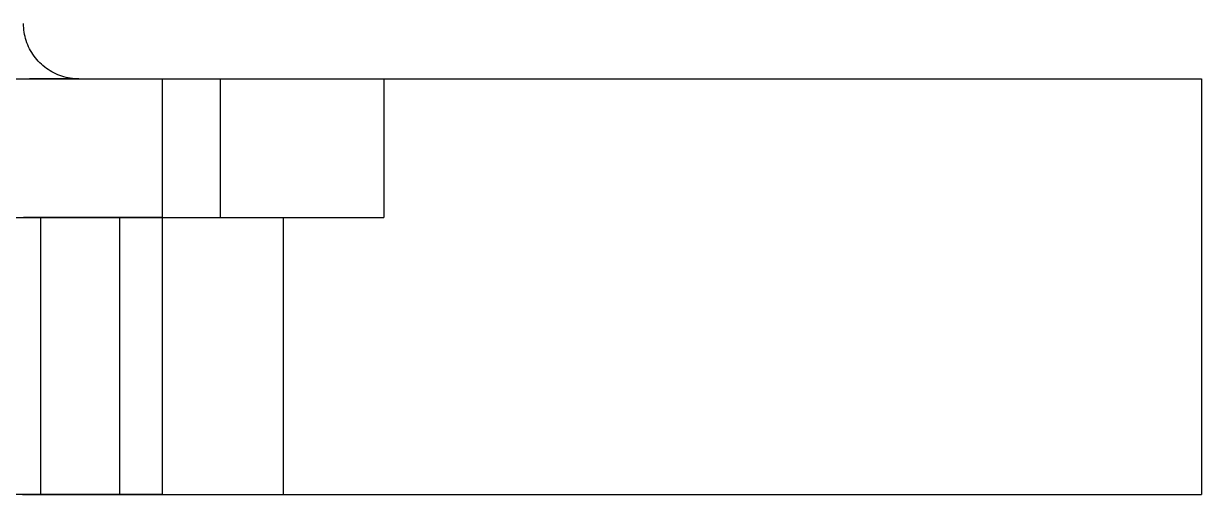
# Model space of a CAD drawing. Header units: millimetres. Extents: x -65 to 206, y -204 to 46.
# Drawn here: x 189 to 206, y -150 to -143.2 of the extents above; entities that cross this region are included whole.
import ezdxf

# ---------------------------------------------------------------- set-up
doc = ezdxf.new("R2010")
doc.units = ezdxf.units.MM
doc.layers.add('SIDE_YZ', color=7, linetype='Continuous')

msp = doc.modelspace()

# ---------------------------------------------------------------- linework, layer by layer
at = {"layer": 'SIDE_YZ'}
for p, q in [((189, -143.231), (189, -143.2)), ((189.002, -143.263), (189, -143.231)), ((189.005, -143.294), (189.002, -143.263)), ((189.01, -143.325), (189.005, -143.294)), ((189.015, -143.356), (189.01, -143.325)), ((189.022, -143.387), (189.015, -143.356)), ((189.03, -143.417), (189.022, -143.387)), ((189.039, -143.447), (189.03, -143.417)), ((189.049, -143.477), (189.039, -143.447)), ((189.061, -143.506), (189.049, -143.477)), ((189.073, -143.535), (189.061, -143.506)), ((189.087, -143.563), (189.073, -143.535)), ((189.102, -143.591), (189.087, -143.563)), ((189.118, -143.618), (189.102, -143.591)), ((189.135, -143.644), (189.118, -143.618)), ((189.153, -143.67), (189.135, -143.644)), ((189.172, -143.695), (189.153, -143.67)), ((189.191, -143.72), (189.172, -143.695)), ((189.212, -143.743), (189.191, -143.72)), ((189.234, -143.766), (189.212, -143.743)), ((189.257, -143.787), (189.234, -143.766)), ((189.28, -143.808), (189.257, -143.787)), ((189.305, -143.828), (189.28, -143.808)), ((189.33, -143.847), (189.305, -143.828)), ((189.355, -143.865), (189.33, -143.847)), ((189.382, -143.882), (189.355, -143.865)), ((189.409, -143.898), (189.382, -143.882)), ((189.437, -143.913), (189.409, -143.898)), ((189.465, -143.927), (189.437, -143.913)), ((189.494, -143.939), (189.465, -143.927)), ((189.523, -143.951), (189.494, -143.939)), ((189.553, -143.961), (189.523, -143.951)), ((189.583, -143.97), (189.553, -143.961)), ((189.613, -143.978), (189.583, -143.97)), ((189.644, -143.985), (189.613, -143.978)), ((189.675, -143.99), (189.644, -143.985)), ((129, -144), (191, -144)), ((181.442, -144), (189.088, -144)), ((188.895, -144), (189.021, -144)), ((188.998, -144), (189.138, -144)), ((188.998, -144), (189.099, -144)), ((189.021, -144), (189.147, -144)), ((189.22, -144), (189.088, -144)), ((189.099, -144), (189.202, -144)), ((189.138, -144), (189.264, -144)), ((189.147, -144), (189.272, -144)), ((189.202, -144), (189.309, -144)), ((189.338, -144), (189.22, -144)), ((189.264, -144), (189.378, -144)), ((189.272, -144), (189.397, -144)), ((189.309, -144), (189.418, -144)), ((189.444, -144), (189.338, -144)), ((189.378, -144), (189.478, -144)), ((189.397, -144), (189.52, -144)), ((189.418, -144), (189.53, -144)), ((189.535, -144), (189.444, -144)), ((189.478, -144), (189.565, -144)), ((189.52, -144), (189.641, -144)), ((189.53, -144), (189.644, -144)), ((189.614, -144), (189.535, -144)), ((189.565, -144), (189.639, -144)), ((189.679, -144), (189.614, -144)), ((189.639, -144), (189.699, -144)), ((189.641, -144), (189.761, -144)), ((189.644, -144), (189.761, -144)), ((189.706, -143.994), (189.675, -143.99)), ((189.73, -144), (189.679, -144)), ((189.699, -144), (189.745, -144)), ((189.737, -143.998), (189.706, -143.994)), ((189.767, -144), (189.73, -144)), ((189.768, -143.999), (189.737, -143.998)), ((189.745, -144), (189.777, -144)), ((189.761, -144), (189.88, -144)), ((189.761, -144), (189.879, -144)), ((189.79, -144), (189.767, -144)), ((189.8, -144), (189.768, -143.999)), ((189.777, -144), (189.795, -144)), ((189.8, -144), (189.79, -144)), ((189.795, -144), (189.8, -144)), ((189.879, -144), (189.999, -144)), ((189.88, -144), (189.996, -144)), ((189.996, -144), (190.11, -144)), ((189.999, -144), (190.121, -144)), ((190.11, -144), (190.222, -144)), ((190.121, -144), (190.244, -144)), ((190.222, -144), (190.331, -144)), ((190.244, -144), (190.368, -144)), ((190.331, -144), (190.438, -144)), ((190.368, -144), (190.493, -144)), ((190.438, -144), (190.542, -144)), ((190.493, -144), (190.619, -144)), ((190.542, -144), (190.643, -144)), ((190.619, -144), (190.746, -144)), ((190.643, -144), (190.74, -144)), ((190.74, -144), (190.835, -144)), ((190.746, -144), (190.873, -144)), ((190.835, -144), (190.925, -144)), ((190.873, -144), (191, -144)), ((190.925, -144), (191.013, -144)), ((191, -144), (192.321, -144)), ((191, -144), (191.127, -144)), ((191, -144), (191, -150)), ((191.013, -144), (191.096, -144)), ((191.096, -144), (191.176, -144)), ((191.127, -144), (191.254, -144)), ((191.176, -144), (191.251, -144)), ((191.251, -144), (191.323, -144)), ((191.254, -144), (191.381, -144)), ((191.323, -144), (191.39, -144)), ((191.381, -144), (191.507, -144)), ((191.39, -144), (191.453, -144)), ((191.453, -144), (191.511, -144)), ((191.507, -144), (191.632, -144)), ((191.511, -144), (191.565, -144)), ((191.565, -144), (191.615, -144)), ((191.615, -144), (191.659, -144)), ((191.632, -144), (191.756, -144)), ((191.659, -144), (191.699, -144)), ((191.699, -144), (191.734, -144)), ((191.734, -144), (191.764, -144)), ((191.756, -144), (191.879, -144)), ((191.764, -144), (191.789, -144)), ((191.789, -144), (191.809, -144)), ((191.809, -144), (191.824, -144)), ((191.824, -144), (191.835, -144)), ((191.835, -144), (191.84, -144)), ((191.84, -144), (191.84, -146)), ((191.879, -144), (192.001, -144)), ((192.001, -144), (192.121, -144)), ((192.121, -144), (192.239, -144)), ((192.239, -144), (192.356, -144)), ((192.321, -144), (193.591, -144)), ((192.356, -144), (192.47, -144)), ((192.47, -144), (192.582, -144)), ((192.582, -144), (192.691, -144)), ((192.691, -144), (192.798, -144)), ((192.798, -144), (192.901, -144)), ((192.901, -144), (193.002, -144)), ((193.002, -144), (193.1, -144)), ((193.1, -144), (193.194, -144)), ((193.194, -144), (193.285, -144)), ((193.285, -144), (193.372, -144)), ((193.372, -144), (193.456, -144)), ((193.456, -144), (193.535, -144)), ((193.535, -144), (193.611, -144)), ((193.591, -144), (194.808, -144)), ((193.611, -144), (193.683, -144)), ((193.683, -144), (193.75, -144)), ((193.75, -144), (193.813, -144)), ((193.813, -144), (193.871, -144)), ((193.871, -144), (193.925, -144)), ((193.925, -144), (193.974, -144)), ((193.974, -144), (194.019, -144)), ((194.019, -144), (194.059, -144)), ((194.059, -144), (194.094, -144)), ((194.094, -144), (194.124, -144)), ((194.124, -144), (194.149, -144)), ((194.149, -144), (194.169, -144)), ((194.169, -144), (194.184, -144)), ((194.184, -144), (194.194, -144)), ((194.194, -144), (194.199, -144)), ((194.199, -144), (194.199, -146)), ((194.808, -144), (195.971, -144)), ((195.971, -144), (197.078, -144)), ((197.078, -144), (198.126, -144)), ((198.126, -144), (199.115, -144)), ((199.115, -144), (200.042, -144)), ((200.042, -144), (200.907, -144)), ((200.907, -144), (201.707, -144)), ((201.707, -144), (202.443, -144)), ((202.443, -144), (203.111, -144)), ((203.111, -144), (203.713, -144)), ((203.713, -144), (204.245, -144)), ((204.245, -144), (204.709, -144)), ((204.709, -144), (205.102, -144)), ((205.102, -144), (205.425, -144)), ((205.425, -144), (205.676, -144)), ((205.676, -144), (205.856, -144)), ((205.856, -144), (205.964, -144)), ((205.964, -144), (206, -144)), ((206, -144), (206, -150)), ((188.895, -146), (189.021, -146)), ((188.986, -146), (189.054, -146)), ((189.099, -146), (188.998, -146)), ((189.021, -146), (189.147, -146)), ((189.054, -146), (189.121, -146)), ((189.202, -146), (189.099, -146)), ((189.121, -146), (189.188, -146)), ((189.147, -146), (189.272, -146)), ((189.188, -146), (189.253, -146)), ((189.309, -146), (189.202, -146)), ((189.25, -150), (189.25, -146)), ((189.253, -146), (189.25, -146)), ((189.253, -146), (189.318, -146)), ((189.259, -146), (189.253, -146)), ((189.267, -146), (189.259, -146)), ((189.278, -146), (189.267, -146)), ((189.272, -146), (189.397, -146)), ((189.292, -146), (189.278, -146)), ((189.308, -146), (189.292, -146)), ((189.327, -146), (189.308, -146)), ((189.418, -146), (189.309, -146)), ((189.318, -146), (189.382, -146)), ((189.349, -146), (189.327, -146)), ((189.373, -146), (189.349, -146)), ((189.4, -146), (189.373, -146)), ((189.382, -146), (189.444, -146)), ((189.397, -146), (189.52, -146)), ((189.43, -146), (189.4, -146)), ((189.53, -146), (189.418, -146)), ((189.462, -146), (189.43, -146)), ((189.444, -146), (189.505, -146)), ((189.496, -146), (189.462, -146)), ((189.533, -146), (189.496, -146)), ((189.505, -146), (189.565, -146)), ((189.52, -146), (189.641, -146)), ((189.644, -146), (189.53, -146)), ((189.572, -146), (189.533, -146)), ((189.565, -146), (189.623, -146)), ((189.613, -146), (189.572, -146)), ((189.657, -146), (189.613, -146)), ((189.623, -146), (189.68, -146)), ((189.641, -146), (189.761, -146)), ((189.761, -146), (189.644, -146)), ((189.703, -146), (189.657, -146)), ((189.68, -146), (189.735, -146)), ((189.75, -146), (189.703, -146)), ((189.735, -146), (189.789, -146)), ((189.8, -146), (189.75, -146)), ((189.761, -146), (189.88, -146)), ((189.879, -146), (189.761, -146)), ((189.789, -146), (189.84, -146)), ((189.8, -146), (189.852, -146)), ((189.84, -146), (189.89, -146)), ((189.852, -146), (189.905, -146)), ((189.999, -146), (189.879, -146)), ((189.88, -146), (189.996, -146)), ((189.89, -146), (189.938, -146)), ((189.905, -146), (189.96, -146)), ((189.938, -146), (189.983, -146)), ((189.96, -146), (190.017, -146)), ((189.983, -146), (190.027, -146)), ((189.996, -146), (190.11, -146)), ((190.121, -146), (189.999, -146)), ((190.017, -146), (190.075, -146)), ((190.027, -146), (190.068, -146)), ((190.068, -146), (190.107, -146)), ((190.075, -146), (190.135, -146)), ((190.107, -146), (190.144, -146)), ((190.11, -146), (190.222, -146)), ((190.244, -146), (190.121, -146)), ((190.135, -146), (190.196, -146)), ((190.144, -146), (190.178, -146)), ((190.178, -146), (190.21, -146)), ((190.196, -146), (190.259, -146)), ((190.21, -146), (190.24, -146)), ((190.222, -146), (190.331, -146)), ((190.24, -146), (190.267, -146)), ((190.368, -146), (190.244, -146)), ((190.259, -146), (190.322, -146)), ((190.267, -146), (190.291, -146)), ((190.291, -146), (190.313, -146)), ((190.313, -146), (190.332, -146)), ((190.322, -146), (190.387, -146)), ((190.331, -146), (190.438, -146)), ((190.332, -146), (190.349, -146)), ((190.349, -146), (190.362, -146)), ((190.362, -146), (190.373, -146)), ((190.493, -146), (190.368, -146)), ((190.373, -146), (190.382, -146)), ((190.382, -146), (190.387, -146)), ((190.387, -146), (190.39, -146)), ((190.387, -146), (190.453, -146)), ((190.39, -150), (190.39, -146)), ((190.438, -146), (190.542, -146)), ((190.453, -146), (190.519, -146)), ((190.619, -146), (190.493, -146)), ((190.519, -146), (190.586, -146)), ((190.542, -146), (190.643, -146)), ((190.586, -146), (190.654, -146)), ((190.746, -146), (190.619, -146)), ((190.643, -146), (190.74, -146)), ((190.654, -146), (190.723, -146)), ((190.723, -146), (190.792, -146)), ((190.74, -146), (190.835, -146)), ((190.873, -146), (190.746, -146)), ((190.792, -146), (190.861, -146)), ((190.835, -146), (190.925, -146)), ((190.861, -146), (190.93, -146)), ((191, -146), (190.873, -146)), ((190.925, -146), (191.013, -146)), ((190.93, -146), (191, -146)), ((191, -146), (191.127, -146)), ((191, -146), (191.07, -146)), ((191.013, -146), (191.096, -146)), ((191.07, -146), (191.139, -146)), ((191.096, -146), (191.176, -146)), ((191.127, -146), (191.254, -146)), ((191.139, -146), (191.208, -146)), ((191.176, -146), (191.251, -146)), ((191.208, -146), (191.277, -146)), ((191.251, -146), (191.323, -146)), ((191.254, -146), (191.381, -146)), ((191.277, -146), (191.346, -146)), ((191.323, -146), (191.39, -146)), ((191.346, -146), (191.414, -146)), ((191.381, -146), (191.507, -146)), ((191.39, -146), (191.453, -146)), ((191.414, -146), (191.481, -146)), ((191.453, -146), (191.511, -146)), ((191.481, -146), (191.547, -146)), ((191.507, -146), (191.632, -146)), ((191.511, -146), (191.565, -146)), ((191.547, -146), (191.613, -146)), ((191.565, -146), (191.615, -146)), ((191.613, -146), (191.678, -146)), ((191.615, -146), (191.659, -146)), ((191.632, -146), (191.756, -146)), ((191.659, -146), (191.699, -146)), ((191.678, -146), (191.741, -146)), ((191.699, -146), (191.734, -146)), ((191.734, -146), (191.764, -146)), ((191.741, -146), (191.804, -146)), ((191.756, -146), (191.879, -146)), ((191.764, -146), (191.789, -146)), ((191.789, -146), (191.809, -146)), ((191.804, -146), (191.865, -146)), ((191.809, -146), (191.824, -146)), ((191.824, -146), (191.835, -146)), ((191.835, -146), (191.84, -146)), ((191.865, -146), (191.925, -146)), ((191.879, -146), (192.001, -146)), ((191.925, -146), (191.983, -146)), ((191.983, -146), (192.04, -146)), ((192.001, -146), (192.121, -146)), ((192.04, -146), (192.095, -146)), ((192.095, -146), (192.148, -146)), ((192.121, -146), (192.239, -146)), ((192.148, -146), (192.2, -146)), ((192.2, -146), (192.25, -146)), ((192.239, -146), (192.356, -146)), ((192.25, -146), (192.297, -146)), ((192.297, -146), (192.343, -146)), ((192.343, -146), (192.387, -146)), ((192.356, -146), (192.47, -146)), ((192.387, -146), (192.428, -146)), ((192.428, -146), (192.467, -146)), ((192.467, -146), (192.504, -146)), ((192.47, -146), (192.582, -146)), ((192.504, -146), (192.538, -146)), ((192.538, -146), (192.57, -146)), ((192.57, -146), (192.6, -146)), ((192.582, -146), (192.691, -146)), ((192.6, -146), (192.627, -146)), ((192.627, -146), (192.651, -146)), ((192.651, -146), (192.673, -146)), ((192.673, -146), (192.692, -146)), ((192.691, -146), (192.798, -146)), ((192.692, -146), (192.708, -146)), ((192.708, -146), (192.722, -146)), ((192.722, -146), (192.733, -146)), ((192.733, -146), (192.741, -146)), ((192.741, -146), (192.747, -146)), ((192.747, -146), (192.75, -146)), ((192.75, -150), (192.75, -146)), ((192.798, -146), (192.901, -146)), ((192.901, -146), (193.002, -146)), ((193.002, -146), (193.1, -146)), ((193.1, -146), (193.194, -146)), ((193.194, -146), (193.285, -146)), ((193.285, -146), (193.372, -146)), ((193.372, -146), (193.456, -146)), ((193.456, -146), (193.535, -146)), ((193.535, -146), (193.611, -146)), ((193.611, -146), (193.683, -146)), ((193.683, -146), (193.75, -146)), ((193.75, -146), (193.813, -146)), ((193.813, -146), (193.871, -146)), ((193.871, -146), (193.925, -146)), ((193.925, -146), (193.974, -146)), ((193.974, -146), (194.019, -146)), ((194.019, -146), (194.059, -146)), ((194.059, -146), (194.094, -146)), ((194.094, -146), (194.124, -146)), ((194.124, -146), (194.149, -146)), ((194.149, -146), (194.169, -146)), ((194.169, -146), (194.184, -146)), ((194.184, -146), (194.194, -146)), ((194.194, -146), (194.199, -146)), ((191, -150), (129, -150)), ((188.986, -150), (189.054, -150)), ((189.054, -150), (189.121, -150)), ((189.121, -150), (189.188, -150)), ((189.188, -150), (189.253, -150)), ((189.253, -150), (189.25, -150)), ((189.253, -150), (189.318, -150)), ((189.259, -150), (189.253, -150)), ((189.267, -150), (189.259, -150)), ((189.278, -150), (189.267, -150)), ((189.292, -150), (189.278, -150)), ((189.308, -150), (189.292, -150)), ((189.327, -150), (189.308, -150)), ((189.318, -150), (189.382, -150)), ((189.349, -150), (189.327, -150)), ((189.373, -150), (189.349, -150)), ((189.4, -150), (189.373, -150)), ((189.382, -150), (189.444, -150)), ((189.43, -150), (189.4, -150)), ((189.462, -150), (189.43, -150)), ((189.444, -150), (189.505, -150)), ((189.496, -150), (189.462, -150)), ((189.533, -150), (189.496, -150)), ((189.505, -150), (189.565, -150)), ((189.572, -150), (189.533, -150)), ((189.565, -150), (189.623, -150)), ((189.613, -150), (189.572, -150)), ((189.657, -150), (189.613, -150)), ((189.623, -150), (189.68, -150)), ((189.703, -150), (189.657, -150)), ((189.68, -150), (189.735, -150)), ((189.75, -150), (189.703, -150)), ((189.735, -150), (189.789, -150)), ((189.8, -150), (189.75, -150)), ((189.789, -150), (189.84, -150)), ((189.8, -150), (189.852, -150)), ((189.84, -150), (189.89, -150)), ((189.852, -150), (189.905, -150)), ((189.89, -150), (189.938, -150)), ((189.905, -150), (189.96, -150)), ((189.938, -150), (189.983, -150)), ((189.96, -150), (190.017, -150)), ((189.983, -150), (190.027, -150)), ((190.017, -150), (190.075, -150)), ((190.027, -150), (190.068, -150)), ((190.068, -150), (190.107, -150)), ((190.075, -150), (190.135, -150)), ((190.107, -150), (190.144, -150)), ((190.135, -150), (190.196, -150)), ((190.144, -150), (190.178, -150)), ((190.178, -150), (190.21, -150)), ((190.196, -150), (190.259, -150)), ((190.21, -150), (190.24, -150)), ((190.24, -150), (190.267, -150)), ((190.259, -150), (190.322, -150)), ((190.267, -150), (190.291, -150)), ((190.291, -150), (190.313, -150)), ((190.313, -150), (190.332, -150)), ((190.322, -150), (190.387, -150)), ((190.332, -150), (190.349, -150)), ((190.349, -150), (190.362, -150)), ((190.362, -150), (190.373, -150)), ((190.373, -150), (190.382, -150)), ((190.382, -150), (190.387, -150)), ((190.387, -150), (190.453, -150)), ((190.387, -150), (190.39, -150)), ((190.453, -150), (190.519, -150)), ((190.519, -150), (190.586, -150)), ((190.586, -150), (190.654, -150)), ((190.654, -150), (190.723, -150)), ((190.723, -150), (190.792, -150)), ((190.792, -150), (190.861, -150)), ((190.861, -150), (190.93, -150)), ((190.93, -150), (191, -150)), ((191, -150), (192.321, -150)), ((191, -150), (191.07, -150)), ((191.07, -150), (191.139, -150)), ((191.139, -150), (191.208, -150)), ((191.208, -150), (191.277, -150)), ((191.277, -150), (191.346, -150)), ((191.346, -150), (191.414, -150)), ((191.414, -150), (191.481, -150)), ((191.481, -150), (191.547, -150)), ((191.547, -150), (191.613, -150)), ((191.613, -150), (191.678, -150)), ((191.678, -150), (191.741, -150)), ((191.741, -150), (191.804, -150)), ((191.804, -150), (191.865, -150)), ((191.865, -150), (191.925, -150)), ((191.925, -150), (191.983, -150)), ((191.983, -150), (192.04, -150)), ((192.04, -150), (192.095, -150)), ((192.095, -150), (192.148, -150)), ((192.148, -150), (192.2, -150)), ((192.2, -150), (192.25, -150)), ((192.25, -150), (192.297, -150)), ((192.297, -150), (192.343, -150)), ((192.321, -150), (193.591, -150)), ((192.343, -150), (192.387, -150)), ((192.387, -150), (192.428, -150)), ((192.428, -150), (192.467, -150)), ((192.467, -150), (192.504, -150)), ((192.504, -150), (192.538, -150)), ((192.538, -150), (192.57, -150)), ((192.57, -150), (192.6, -150)), ((192.6, -150), (192.627, -150)), ((192.627, -150), (192.651, -150)), ((192.651, -150), (192.673, -150)), ((192.673, -150), (192.692, -150)), ((192.692, -150), (192.708, -150)), ((192.708, -150), (192.722, -150)), ((192.722, -150), (192.733, -150)), ((192.733, -150), (192.741, -150)), ((192.741, -150), (192.747, -150)), ((192.747, -150), (192.75, -150)), ((193.591, -150), (194.808, -150)), ((194.808, -150), (195.971, -150)), ((195.971, -150), (197.078, -150)), ((197.078, -150), (198.126, -150)), ((198.126, -150), (199.115, -150)), ((199.115, -150), (200.042, -150)), ((200.042, -150), (200.907, -150)), ((200.907, -150), (201.707, -150)), ((201.707, -150), (202.443, -150)), ((202.443, -150), (203.111, -150)), ((203.111, -150), (203.713, -150)), ((203.713, -150), (204.245, -150)), ((204.245, -150), (204.709, -150)), ((204.709, -150), (205.102, -150)), ((205.102, -150), (205.425, -150)), ((205.425, -150), (205.676, -150)), ((205.676, -150), (205.856, -150)), ((205.856, -150), (205.964, -150)), ((205.964, -150), (206, -150))]:
    msp.add_line(p, q, dxfattribs=at)

doc.saveas('drawing.dxf')
